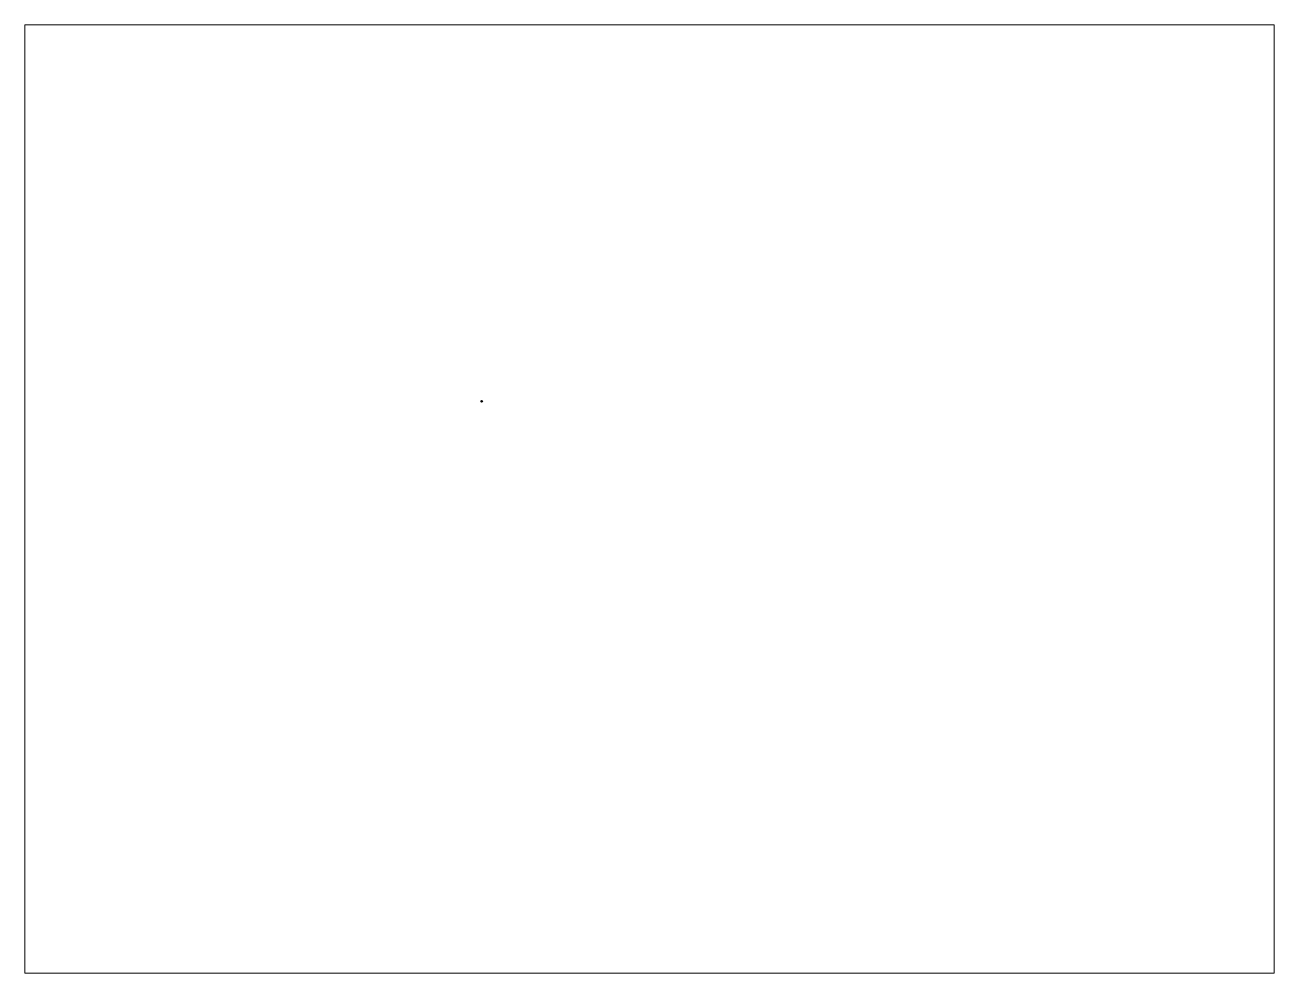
# Paper-space layout 'Layout1' of a CAD drawing. Header units: metres. Extents: x 26 to 231, y 20 to 176.
# The model-space entities are those that its viewports show. They can reach past a viewport. Long polylines and large blocks are cut down to what shows.
import ezdxf

# ---------------------------------------------------------------- set-up
doc = ezdxf.new("R2010")
doc.units = ezdxf.units.M
doc.layers.add('war_bauwerk', color=7, linetype='Continuous')

msp = doc.modelspace()

# ---------------------------------------------------------------- linework, layer by layer
at = {"layer": 'war_bauwerk'}
for radius in [0.55, 0.5]:
    msp.add_circle((2810768.19, 1184048.56), radius, dxfattribs=at)

psp = doc.layouts.get("Layout1")

# ---------------------------------------------------------------- viewports
at = {"layer": '0', "view_target_point": (370776.43, 310629.57)}
psp.add_viewport(center=(128.5, 97.5), size=(205.6, 156), view_center_point=(2440110.08, 873350.15), view_height=668.0063, dxfattribs=at)

doc.saveas('drawing.dxf')
